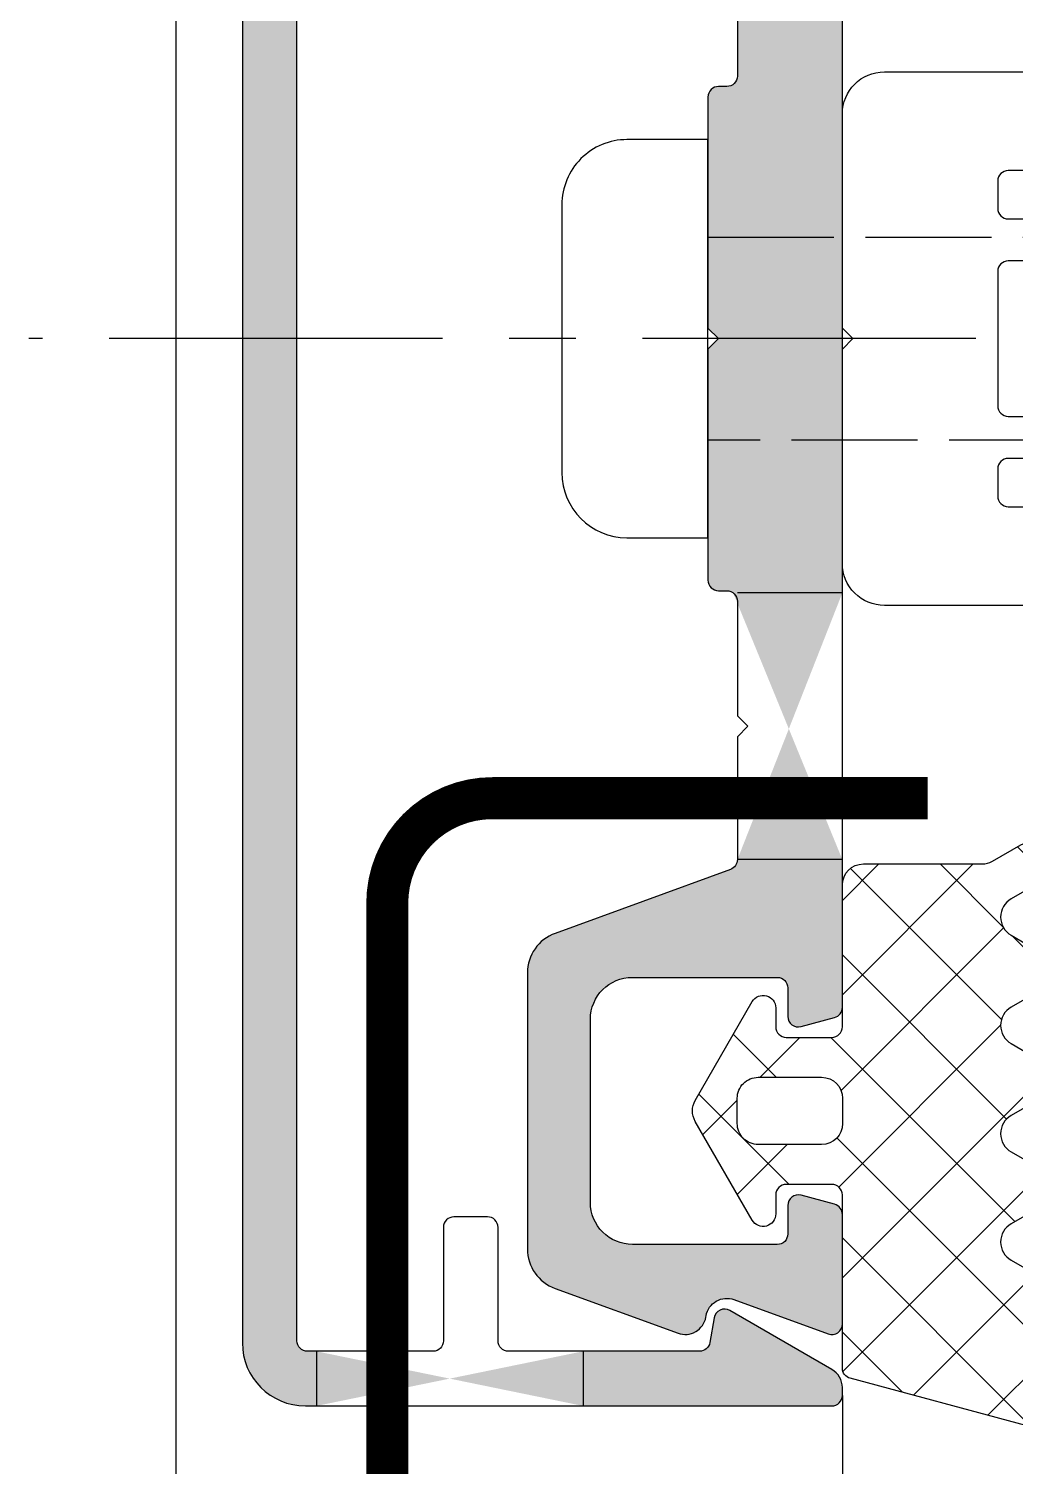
# Model space of a CAD drawing. Header units: millimetres. Extents: x -17234 to -8874, y -2869 to 1211.
# Drawn here: x -14493.17 to -14469.68, y -627.92 to -593.71 of the extents above; entities that cross this region are included whole.
import ezdxf

# ---------------------------------------------------------------- set-up
doc = ezdxf.new("R2010")
doc.units = ezdxf.units.MM
for name, pattern in [('AM_ISO02W050x2', [3.75, 3, -0.75]), ('CENTER', [50.800000000000004, 31.75, -6.35, 6.35, -6.35]), ('DASHED', [19.049999999999997, 12.7, -6.35])]:
    doc.linetypes.add(name, pattern=pattern)
for name, color, linetype in [('Centerline', 6, 'CENTER'), ('Drain Path', 6, 'Continuous'), ('Gasket EPDM', 32, 'Continuous'), ('Gasket Silicone', 20, 'Continuous'), ('Profile', 1, 'Continuous'), ('Profile View', 9, 'Continuous'), ('PVC Spacer', 3, 'Continuous'), ('Screw', 9, 'Continuous')]:
    doc.layers.add(name, color=color, linetype=linetype)

# ---------------------------------------------------------------- blocks, each defined once
blk = doc.blocks.new('EGG - 01')
at = {"layer": 'Gasket EPDM', "ltscale": 0.5}
h = blk.add_hatch(dxfattribs=at)
h.set_pattern_fill('ANSI37', color=5, scale=0.5, style=0)
h.set_pattern_definition([(45, (16931.76398021643, 552.2421061978254), (-1.122532015133644, 1.122532015133644), []), (135, (16931.76398021643, 552.2421061978254), (-1.122532015133644, -1.122532015133644), [])])
edge = h.paths.add_edge_path()
edge.add_arc((7.003679740504693, -0.746193317245968), 0.4999999999998441, 299.9999999999973, 420.0000000000027)
edge.add_line((7.253679740504595, -0.3131806153538719), (6.521628932947351, 0.1094691154501106))
edge.add_arc((6.77162893294786, 0.5424818173420363), 0.5000000000000001, 120.0000000000673, 239.9999999999327, ccw=False)
edge.add_line((6.521628932947351, 0.9754945192339619), (7.253679740504595, 1.398144250037944))
edge.add_arc((7.00367974050448, 1.831156951930097), 0.4999999999999998, 300.0000000000152, 419.9999999999848)
edge.add_line((7.253679740504595, 2.26416965382225), (6.521628932947351, 2.686819384626006))
edge.add_arc((6.77162893294786, 3.119832086517931), 0.5000000000000001, 120.0000000000673, 239.9999999999327, ccw=False)
edge.add_line((6.521628932947351, 3.552844788409857), (7.25367974051187, 3.975494519217818))
edge.add_arc((7.00367974051187, 4.408507221110038), 0.5000000000000002, 299.9999999999999, 359.9999999999793)
edge.add_line((7.50367974051187, 4.408507221109858), (7.50367974051187, 7.001122055274095))
edge.add_arc((7.003679740510961, 7.001122055273398), 0.5000000000009095, 7.989553359821821e-11, 105.0000000000745)
edge.add_line((6.874270217958838, 7.484084968418642), (2.688974979217164, 6.362638489112896))
edge.add_arc((2.753679740493602, 6.121157032540927), 0.249999999999921, 105.0000000001964, 180.0000000002782)
edge.add_line((2.503679740493681, 6.121157032539713), (2.503679740493681, 1.999999999999318))
edge.add_arc((2.253679740491407, 2.000000000000682), 0.2500000000022737, 269.99999999968736, 359.99999999968736, ccw=False)
edge.add_line((2.253679740490043, 1.749999999998408), (1.167927419020998, 1.749999999998408))
edge.add_arc((1.167927419020998, 1.999999999998408), 0.25, 180, 270, ccw=False)
edge.add_line((0.9179274190209981, 1.999999999998408), (0.9179274190209981, 2.449999999998681))
edge.add_arc((0.6179274190208797, 2.449999999998458), 0.3000000000001184, 4.257702533584149e-11, 149.9999999999438)
edge.add_line((0.3581197978855926, 2.599999999998772), (-0.9986533347109798, 0.2499999999984084))
edge.add_arc((-0.5656406328201353, -6.821210263296962e-13), 0.4999999999983546, 150.0000000000115, 209.9999999999885)
edge.add_line((-0.9986533347109798, -0.2499999999997726), (0.3581197978855926, -2.600000000001955))
edge.add_arc((0.6179274190208797, -2.450000000001642), 0.3000000000001184, 210.0000000000561, 359.9999999999574)
edge.add_line((0.9179274190209981, -2.450000000001864), (0.9179274190209981, -2.000000000001592))
edge.add_arc((1.167927419020998, -2.000000000001592), 0.25, 90, 180, ccw=False)
edge.add_line((1.167927419020998, -1.750000000001592), (2.253679740490043, -1.750000000001592))
edge.add_arc((2.253679740491748, -2.000000000003524), 0.2500000000019327, 3.3867308957269415e-10, 90.00000000039091, ccw=False)
edge.add_line((2.503679740493681, -2.000000000002046), (2.503679740493681, -5.37645785702091))
edge.add_arc((3.003679740493681, -5.37645785702091), 0.5, 180, 270)
edge.add_line((3.003679740493681, -5.87645785702091), (5.827380753220496, -5.87645785702091))
edge.add_arc((5.827380753220381, -6.37645785702091), 0.5, 59.99999999998482, 89.99999999998693, ccw=False)
edge.add_line((6.077380753220496, -5.943445155128757), (6.753679740504595, -6.333906557489399))
edge.add_arc((7.003679740504595, -5.900893855597587), 0.4999999999996472, 239.9999999999766, 419.9999999999766)
edge.add_line((7.253679740504595, -5.467881153705775), (6.521628932947351, -5.045231422901793))
edge.add_arc((6.77162893294786, -4.612218721009867), 0.5000000000000001, 120.0000000000673, 239.9999999999327, ccw=False)
edge.add_line((6.521628932947351, -4.179206019117942), (7.253679740504595, -3.756556288313959))
edge.add_arc((7.00367974050448, -3.323543586421806), 0.4999999999999998, 300.0000000000152, 419.9999999999848)
edge.add_line((7.253679740504595, -2.890530884529653), (6.521628932947351, -2.467881153725898))
edge.add_arc((6.77162893294786, -2.034868451833972), 0.5000000000000001, 120.0000000000673, 239.9999999999327, ccw=False)
edge.add_line((6.521628932947351, -1.601855749942047), (7.253679740504595, -1.179206019138064))
edge = h.paths.add_edge_path(flags=16)
edge.add_arc((0.4999999999998689, -0.3000018669307739), 0.4999999999998689, 179.999999999985, 270.000000000015)
edge.add_line((0.5, -0.8000018669306428), (2.009099999995669, -0.8000018669288238))
edge.add_arc((2.009099999995215, -0.3000018669283691), 0.5000000000004547, 270.0000000000521, 359.9999999997916)
edge.add_line((2.509099999995669, -0.300001866930188), (2.509099999995669, 0.300001866930188))
edge.add_arc((2.009099999996124, 0.3000018669292785), 0.4999999999995453, 1.042204158022913e-10, 90.00000000005213)
edge.add_line((2.009099999995669, 0.8000018669288238), (0.5, 0.8000018669306428))
edge.add_arc((0.4999999999998689, 0.3000018669307739), 0.4999999999998689, 89.99999999998498, 180.000000000015)
edge.add_line((0, 0.3000018669306428), (0, -0.3000018669306428))
for points in [[(7.253679740504595, -1.179206019138064, 0.5773502691896574), (7.253679740504595, -0.3131806153538719), (6.521628932947351, 0.1094691154501106, -0.5773502691888426), (6.521628932947351, 0.9754945192339619), (7.253679740504595, 1.398144250037944, 0.577350269189449), (7.253679740504595, 2.26416965382225), (6.521628932947351, 2.686819384626006, -0.5773502691888426), (6.521628932947351, 3.552844788409857), (7.25367974051187, 3.975494519217818, 0.2679491924310263), (7.50367974051187, 4.408507221109858), (7.50367974051187, 7.001122055274095, 0.4931454260312742), (6.874270217958838, 7.484084968418642), (2.688974979217164, 6.362638489112896, 0.3394542588637746), (2.503679740493681, 6.121157032539713), (2.503679740493681, 1.999999999999318, -0.414213562373095), (2.253679740490043, 1.749999999998408), (1.167927419020998, 1.749999999998408, -0.4142135623730951), (0.9179274190209981, 1.999999999998408), (0.9179274190209981, 2.449999999998681, 0.7673269879782757), (0.3581197978855926, 2.599999999998772), (-0.9986533347109798, 0.2499999999984084, 0.2679491924310153), (-0.9986533347109798, -0.2499999999997726), (0.3581197978855926, -2.600000000001955, 0.7673269879782757), (0.9179274190209981, -2.450000000001864), (0.9179274190209981, -2.000000000001592, -0.4142135623730951), (1.167927419020998, -1.750000000001592), (2.253679740490043, -1.750000000001592, -0.4142135623733614), (2.503679740493681, -2.000000000002046), (2.503679740493681, -5.37645785702091, 0.414213562373095), (3.003679740493681, -5.87645785702091), (5.827380753220496, -5.87645785702091, -0.1316524975874049), (6.077380753220496, -5.943445155128757), (6.753679740504595, -6.333906557489399, 1), (7.253679740504595, -5.467881153705775), (6.521628932947351, -5.045231422901793, -0.5773502691888426), (6.521628932947351, -4.179206019117942), (7.253679740504595, -3.756556288313959, 0.577350269189449), (7.253679740504595, -2.890530884529653), (6.521628932947351, -2.467881153725898, -0.5773502691888426), (6.521628932947351, -1.601855749942047)], [(0, -0.3000018669306428, 0.4142135623732486), (0.5, -0.8000018669306428), (2.009099999995669, -0.8000018669288238, 0.4142135623717632), (2.509099999995669, -0.300001866930188), (2.509099999995669, 0.300001866930188, 0.4142135623728287), (2.009099999995669, 0.8000018669288238), (0.5, 0.8000018669306428, 0.4142135623732486), (0, 0.3000018669306428)]]:
    blk.add_lwpolyline(points, format="xyb", close=True, dxfattribs=at)

msp = doc.modelspace()

# ---------------------------------------------------------------- hatches: boundary and pattern name
at = {"layer": 'Gasket Silicone', "ltscale": 0.5}
h = msp.add_hatch(color=1, dxfattribs=at)
h.dxf.hatch_style = 1
edge = h.paths.add_edge_path(flags=16)
edge.add_line((-14479.96805710145, -625.1856841223046), (-14479.96805710145, -626.485684122302))
edge.add_line((-14486.31805710145, -625.1856841223046), (-14486.31805710145, -626.485684122302))
edge = h.paths.add_edge_path()
edge.add_line((-14479.96805710145, -625.1856841222977), (-14479.96805710145, -626.485684122299))
edge.add_line((-14479.96805710145, -626.4856841222991), (-14474.04305710144, -626.485684122293))
edge.add_arc((-14474.04305710144, -626.2356841222943), 0.2499999999986642, 270, 360.0000000003062)
edge.add_line((-14473.79305710144, -626.2356841222929), (-14473.79305710144, -626.0503736196199))
edge.add_arc((-14474.29305710144, -626.0503736196224), 0.500000000003638, 0, 59.99999999972206)
edge.add_line((-14474.04305710144, -625.617360917727), (-14476.47359162309, -624.2140911573836))
edge.add_arc((-14476.59859162309, -624.4305975083319), 0.2500000000017435, 60.0000000002307, 169.9999999998189)
edge.add_line((-14476.84479356134, -624.387185463914), (-14476.94916338841, -624.9790961667126))
edge.add_arc((-14477.19536532666, -624.9356841222962), 0.2499999999997382, 270, 350.00000000007685, ccw=False)
edge.add_line((-14477.19536532666, -625.1856841222959), (-14479.96805710145, -625.1856841222977))
edge = h.paths.add_edge_path()
edge.add_line((-14486.31805710145, -626.4856841223054), (-14486.31805710145, -625.1856841223043))
edge.add_line((-14486.31805710145, -625.1856841223043), (-14486.53055710142, -625.1856841223046))
edge.add_arc((-14486.53055710142, -624.9356841223041), 0.2500000000006537, 180.0000000001498, 270, ccw=False)
edge.add_line((-14486.78055710142, -624.9356841223046), (-14486.78055710147, -577.2356841223038))
edge.add_arc((-14486.53055710146, -577.2356841223052), 0.250000000001819, 90.00000000069372, 180, ccw=False)
edge.add_line((-14486.53055710147, -576.9856841223034), (-14483.54305710145, -576.9856841223003))
edge.add_arc((-14483.54305710145, -577.2356841222991), 0.24999999999865, -3.09398728859378e-10, 90, ccw=False)
edge.add_line((-14483.29305710145, -577.2356841223002), (-14483.29305710145, -579.9356841223009))
edge.add_arc((-14483.04305710145, -579.9356841222998), 0.250000000001819, 180, 269.9999999993014)
edge.add_line((-14483.04305710145, -580.1856841223016), (-14482.24305710145, -580.1856841222992))
edge.add_arc((-14482.24305710145, -579.9356841223005), 0.2499999999986358, 270, 360.0000000003126)
edge.add_line((-14481.99305710145, -579.9356841222991), (-14481.99305710145, -577.2356841222984))
edge.add_arc((-14481.74305710145, -577.2356841222997), 0.250000000001819, 90.0000000006986, 180, ccw=False)
edge.add_line((-14481.74305710145, -576.9856841222979), (-14477.19536532671, -576.9856841222949))
edge.add_arc((-14477.19536532671, -577.2356841222968), 0.2500000000020037, 10.000000000020691, 89.99999999958311, ccw=False)
edge.add_line((-14476.94916338846, -577.1922720778796), (-14476.84479356138, -577.7841827806781))
edge.add_arc((-14476.59859162313, -577.7407707362627), 0.2499999999995914, 189.9999999997323, 300.000000000456)
edge.add_line((-14476.47359162313, -577.9572770872073), (-14474.04305710149, -576.5540073268578))
edge.add_arc((-14474.2930571015, -576.1209946249617), 0.5000000000070635, 300.0000000004954, 359.9999999996303)
edge.add_line((-14473.79305710149, -576.1209946249649), (-14473.79305710149, -575.9356841222918))
edge.add_arc((-14474.04305710149, -575.935684122293), 0.25, 0, 89.99999999976876)
edge.add_line((-14474.04305710149, -575.685684122293), (-14486.58055710147, -575.6856841223047))
edge.add_arc((-14486.58055710147, -577.1856841223057), 1.500000000001123, 90, 179.9999999999571)
edge.add_line((-14488.08055710147, -577.1856841223046), (-14488.08055710142, -624.9856841223057))
edge.add_arc((-14486.58055710142, -624.9856841223052), 1.5, 180, 270.0000000000467)
edge.add_line((-14486.58055710142, -626.4856841223052), (-14486.31805710145, -626.4856841223055))
h = msp.add_hatch(color=1, dxfattribs=at)
h.dxf.hatch_style = 1
edge = h.paths.add_edge_path(flags=17)
edge.add_line((-14473.79305710147, -613.4843070521717), (-14476.29305710145, -613.4843070521717))
edge.add_line((-14473.79305710149, -607.1343070521709), (-14476.39491097215, -607.1343070521723))
edge = h.paths.add_edge_path()
edge.add_line((-14476.29305710147, -613.4843070521717), (-14473.79305710149, -613.4843070521717))
edge.add_line((-14473.79305710149, -613.4843070521717), (-14473.7930571015, -616.9997471922659))
edge.add_arc((-14474.0430571015, -616.9997471922647), 0.250000000001819, 285.000000000831, 360, ccw=False)
edge.add_line((-14473.97835234023, -617.2412286488382), (-14474.7782544312, -617.4559094314126))
edge.add_arc((-14474.84305710145, -617.2144542307444), 0.2500000000025687, 180.0000000007149, 285.02323191197365, ccw=False)
edge.add_line((-14475.09305710146, -617.2144542307476), (-14475.09305710145, -616.5356463606956))
edge.add_arc((-14475.34305710145, -616.5356463606952), 0.25, 360, 450.000000000513)
edge.add_line((-14475.34305710146, -616.2856463606952), (-14478.79305710147, -616.285646360692))
edge.add_arc((-14478.79305710147, -617.2856463606956), 1.000000000003666, 90.00000000010422, 179.9999999997899)
edge.add_line((-14479.79305710147, -617.285646360692), (-14479.79305710148, -621.6432621007978))
edge.add_arc((-14478.79305710148, -621.6432621008012), 0.999999999996362, 180, 270.0000000002927)
edge.add_line((-14478.79305710148, -622.6432621007975), (-14475.34305710146, -622.6432621008015))
edge.add_arc((-14475.34305710146, -622.3932621008028), 0.2499999999986358, 270, 360.0000000003127)
edge.add_line((-14475.09305710146, -622.3932621008014), (-14475.09305710146, -621.7144542307476))
edge.add_arc((-14474.84305710146, -621.7144542307472), 0.25, 74.97676808727249, 180, ccw=False)
edge.add_line((-14474.77825443121, -621.4729990300823), (-14473.97835234023, -621.6876798126602))
edge.add_arc((-14474.04305710151, -621.9291612692298), 0.2499999999975933, -7.311200533877127e-10, 74.99999999964189, ccw=False)
edge.add_line((-14473.79305710151, -621.929161269233), (-14473.79305710147, -624.5376345099946))
edge.add_arc((-14474.04305710147, -624.5376345099985), 0.250000000001819, 249.99999999923682, 360, ccw=False)
edge.add_line((-14474.12856213731, -624.7725576651969), (-14476.37411893234, -623.9552418324427))
edge.add_arc((-14476.545129004, -624.4250881428359), 0.4999999999996144, 70.00000000021609, 169.9999999996632)
edge.add_line((-14477.03753288051, -624.3382640539996), (-14477.04347021255, -624.3719363372481))
edge.add_arc((-14477.53587408906, -624.2851122484146), 0.500000000001401, 250.00000000027381, 350.0000000000265, ccw=False)
edge.add_line((-14477.70688416072, -624.7549585588097), (-14480.6350772448, -623.6891834360146))
edge.add_arc((-14480.29305710148, -622.7494908152275), 1.000000000001803, 180.0000000000448, 249.99999999993702, ccw=False)
edge.add_line((-14481.29305710148, -622.7494908152282), (-14481.29305710147, -616.1794176462561))
edge.add_arc((-14480.29305710147, -616.1794176462549), 1.000000000001819, 109.99999999990101, 180, ccw=False)
edge.add_line((-14480.6350772448, -615.2397250254671), (-14476.45755206564, -613.7192302073678))
edge.add_arc((-14476.54305710148, -613.4843070521683), 0.2500000000042136, 290.0000000005255, 359.9999999991988)
edge = h.paths.add_edge_path()
edge.add_line((-14473.79305710148, -607.1343070521709), (-14476.39491097215, -607.1343070521724))
edge.add_arc((-14476.54305710146, -607.3356841222915), 0.25, 53.65937130754921, 90.00000000050319)
edge.add_line((-14476.54305710147, -607.0856841222915), (-14476.74305710146, -607.0856841222926))
edge.add_arc((-14476.74305710146, -606.835684122291), 0.2500000000016698, 180.0000000003045, 270, ccw=False)
edge.add_line((-14476.99305710146, -606.8356841222924), (-14476.99305710145, -601.3356841222729))
edge.add_line((-14476.99305710145, -601.3356841222728), (-14476.74305710144, -601.0856841222916))
edge.add_line((-14476.74305710144, -601.0856841222917), (-14476.99305710145, -600.8356841222748))
edge.add_line((-14476.99305710145, -600.8356841222746), (-14476.99305710145, -595.3356841222909))
edge.add_arc((-14476.74305710145, -595.3356841222901), 0.25, 89.99999999941377, 180, ccw=False)
edge.add_line((-14476.74305710145, -595.0856841222901), (-14476.54305710145, -595.085684122292))
edge.add_arc((-14476.54305710145, -594.8356841222917), 0.2500000000004547, 270, 359.9999999998176)
edge.add_line((-14476.29305710145, -594.8356841222926), (-14476.29305710144, -592.1120611923542))
edge.add_line((-14476.29305710144, -592.1120611923541), (-14476.04305710145, -591.8620611923595))
edge.add_line((-14476.04305710145, -591.8620611923595), (-14476.29305710144, -591.6120611923577))
edge.add_line((-14476.29305710144, -591.6120611923577), (-14476.29305710144, -588.6870611923775))
edge.add_arc((-14476.54305710144, -588.6870611923748), 0.249999999996362, 360, 430.0000000012371)
edge.add_line((-14476.45755206561, -588.4521380371809), (-14480.63507724477, -586.9316432190706))
edge.add_arc((-14480.29305710145, -585.9919505982878), 0.9999999999964991, 179.9999999997972, 250.00000000004832, ccw=False)
edge.add_line((-14481.29305710144, -585.9919505982841), (-14481.29305710144, -579.4218774293138))
edge.add_arc((-14480.29305710143, -579.4218774293145), 1.000000000003638, 110.0000000001622, 180, ccw=False)
edge.add_line((-14480.63507724476, -578.482184808526), (-14477.70688416067, -577.4164096857411))
edge.add_arc((-14477.53587408901, -577.8862559961331), 0.4999999999991015, 10.00000000002251, 110.00000000002709, ccw=False)
edge.add_line((-14477.04347021251, -577.7994319072995), (-14477.03753288047, -577.8331041905483))
edge.add_arc((-14476.54512900396, -577.7462801017109), 0.5000000000002709, 190.0000000004395, 289.9999999999541)
edge.add_line((-14476.3741189323, -578.2161264121044), (-14474.12856213726, -577.3988105793603))
edge.add_arc((-14474.04305710143, -577.633733734554), 0.2499999999973473, -1.4038050721865147e-09, 110.00000000021089, ccw=False)
edge.add_line((-14473.79305710143, -577.6337337345601), (-14473.79305710147, -580.2422069753218))
edge.add_arc((-14474.04305710147, -580.242206975322), 0.25, 284.9999999997297, 360, ccw=False)
edge.add_line((-14473.97835234019, -580.4836884318945), (-14474.77825443117, -580.6983692144684))
edge.add_arc((-14474.84305710142, -580.4569140138065), 0.2499999999975756, 179.9999999997232, 285.02323191314406, ccw=False)
edge.add_line((-14475.09305710142, -580.4569140138053), (-14475.09305710142, -579.7781061437515))
edge.add_arc((-14475.34305710142, -579.7781061437524), 0.25, 360, 449.9999999997981)
edge.add_line((-14475.34305710142, -579.5281061437524), (-14478.79305710144, -579.5281061437479))
edge.add_arc((-14478.79305710144, -580.5281061437456), 0.9999999999977973, 89.99999999979156, 180.0000000001262)
edge.add_line((-14479.79305710144, -580.5281061437479), (-14479.79305710144, -584.8857218838536))
edge.add_arc((-14478.79305710144, -584.8857218838539), 1, 180, 270.0000000000155)
edge.add_line((-14478.79305710144, -585.8857218838539), (-14475.34305710143, -585.8857218838573))
edge.add_arc((-14475.34305710143, -585.6357218838587), 0.2499999999986642, 270, 360.0000000003062)
edge.add_line((-14475.09305710143, -585.6357218838573), (-14475.09305710143, -584.9569140138035))
edge.add_arc((-14474.84305710143, -584.956914013803), 0.25, 74.97676808727329, 180, ccw=False)
edge.add_line((-14474.77825443117, -584.7154588131382), (-14473.97835234019, -584.930139595718))
edge.add_arc((-14474.04305710146, -585.1716210523127), 0.2500000000186282, 5.458616669784533e-09, 75.00000000395482, ccw=False)
edge.add_line((-14473.79305710144, -585.1716210522889), (-14473.79305710148, -607.1343070521708))

# ---------------------------------------------------------------- linework, layer by layer
at = {"layer": 'Centerline', "ltscale": 0.25}
msp.add_lwpolyline([(-14330.91805710147, -601.085684122284), (-14493.16805710147, -601.0856841222849)], dxfattribs=at)
at = {"layer": 'Drain Path', "linetype": 'DASHED', "ltscale": 0.25}
msp.add_lwpolyline([(-14484.63055710145, -657.5352335005546, 0, 3, 0), (-14484.63055710145, -651.5352335005546, 1, 1, 0), (-14484.63055710145, -614.5218070522087, 1, 1, -0.414213562373095), (-14482.13055710145, -612.0218070522087, 1, 1, 0), (-14471.75913080758, -612.0218070522087, 0, 0, 0)], format="xyseb", dxfattribs=at)
at = {"layer": 'Profile', "color": 9, "ltscale": 0.5}
for points in [[(-14488.08055710146, -577.1856841223112), (-14488.08055710142, -624.9856841223123, 0.414213562373095), (-14486.58055710142, -626.4856841223123), (-14474.04305710144, -626.4856841222995, 0.4142135623730951), (-14473.79305710144, -626.2356841222995), (-14473.79305710144, -626.0503736196265, 0.2679491924310983), (-14474.04305710144, -625.6173609177335), (-14476.47359162308, -624.2140911573902, 0.5205670505520921), (-14476.84479356134, -624.3871854639206), (-14476.94916338841, -624.979096166719, -0.3639702342668195), (-14477.19536532666, -625.1856841223021), (-14481.74305710144, -625.1856841223057, -0.4142135623728287), (-14481.99305710144, -624.9356841223057), (-14481.99305710145, -622.2356841223068, 0.4142135623735274), (-14482.24305710145, -621.9856841223068), (-14483.04305710145, -621.9856841223086, 0.4142135623727311), (-14483.29305710145, -622.2356841223086), (-14483.29305710144, -624.9356841223093, -0.4142135623725623), (-14483.54305710144, -625.1856841223075), (-14486.53055710142, -625.1856841223112, -0.4142135623730951), (-14486.78055710142, -624.9356841223112), (-14486.78055710146, -577.2356841223104, -0.414213562373095)], [(-14476.29305710147, -592.1120611924084), (-14476.29305710146, -594.8356841222844, -0.4142135623753741), (-14476.54305710146, -595.0856841222849), (-14476.74305710146, -595.0856841222835, 0.4142135623756257), (-14476.99305710146, -595.335684122284), (-14476.99305710145, -600.8356841223035), (-14476.74305710143, -601.0856841222846), (-14476.99305710145, -601.3356841223017), (-14476.99305710145, -606.8356841222853, 0.4142135623752261), (-14476.74305710145, -607.0856841222853), (-14476.54305710145, -607.085684122284, -0.4142135623745352), (-14476.29305710145, -607.3356841222837), (-14476.29305710144, -610.0593070522223), (-14476.04305710144, -610.3093070522168), (-14476.29305710144, -610.5593070522186), (-14476.29305710144, -613.4843070521988, -0.3152987888786639), (-14476.45755206561, -613.719230207395), (-14480.63507724477, -615.2397250255058, 0.3152987888791687), (-14481.29305710144, -616.1794176462922), (-14481.29305710143, -622.7494908152626, 0.315298788879226), (-14480.63507724476, -623.6891834360508), (-14477.70688416067, -624.7549585588354, 0.466307658154346), (-14477.0434702125, -624.371936337277), (-14477.03753288047, -624.3382640540281, -0.4663076581537317), (-14476.3741189323, -623.9552418324715), (-14474.12856213726, -624.772557665216, 0.520567050556975), (-14473.79305710143, -624.5376345100162), (-14473.79305710146, -621.9291612692546, 0.3394542588631598), (-14473.97835234019, -621.6876798126818), (-14474.77825443117, -621.472999030108, 0.493271452683928), (-14475.09305710142, -621.714454230771), (-14475.09305710142, -622.3932621008248, -0.4142135623746934), (-14475.34305710142, -622.6432621008248), (-14478.79305710143, -622.6432621008285, -0.4142135623731562), (-14479.79305710144, -621.6432621008285), (-14479.79305710144, -617.2856463607227, -0.4142135623730339), (-14478.79305710144, -616.2856463607227), (-14475.34305710142, -616.285646360719, -0.4142135623717632), (-14475.09305710142, -616.535646360719), (-14475.09305710142, -617.2144542307728, 0.493271452683928), (-14474.77825443117, -617.4559094314377), (-14473.97835234019, -617.2412286488584, 0.3394542588631598), (-14473.79305710144, -616.9997471922875), (-14473.7930571015, -585.1716210523105, 0.3394542588631598)]]:
    msp.add_lwpolyline(points, format="xyb", dxfattribs=at)
at = {"layer": 'Profile View', "ltscale": 0.5}
for points in [[(-14473.79305710147, -577.6337337345817), (-14473.79305710149, -575.6856841223116), (-14489.66805710147, -575.6856841223114), (-14489.66805710147, -688.0856841222858)], [(-14473.79305710149, -607.1343070521634), (-14476.29305710144, -607.1343070521648)], [(-14473.79305710147, -613.4843070521642), (-14476.29305710145, -613.4843070521642)], [(-14486.31805710145, -625.1856841223112), (-14486.31805710145, -626.4856841223086)], [(-14479.96805710145, -625.1856841223112), (-14479.96805710145, -626.4856841223086)], [(-14473.79305710144, -626.2356841223004), (-14473.79305710147, -688.085684122286)]]:
    msp.add_lwpolyline(points, dxfattribs=at)
at = {"layer": 'PVC Spacer', "ltscale": 0.5}
for points in [[(-14469.34305710148, -607.4356841224471), (-14472.79305710148, -607.4356841224517, -0.4142135623736351), (-14473.79305710148, -606.435684122451), (-14473.79305710148, -601.3356841239452), (-14473.54305710148, -601.0856841239461), (-14473.54305710148, -601.0856841236805), (-14473.54305710148, -601.0856841236805), (-14473.79305710148, -600.8356841236814), (-14473.79305710148, -595.7356841223213, -0.414213562372696), (-14472.79305710148, -594.7356841223216), (-14469.34305710147, -594.7356841223177, -0.4142135623733614)], [(-14469.34305710148, -597.0856841223217), (-14469.84305710148, -597.0856841223213, 0.414213562373095), (-14470.09305710148, -597.3356841223213), (-14470.09305710148, -597.9856841223213, 0.414213562373095), (-14469.84305710148, -598.2356841223213), (-14467.79305710148, -598.2356841223213, 0.4142135623724291)], [(-14466.94305710149, -599.2356841223213), (-14469.84305710148, -599.2356841223213, 0.414213562373095), (-14470.09305710148, -599.4856841223213), (-14470.09305710148, -602.6856841223216, 0.414213562373095), (-14469.84305710148, -602.9356841223216), (-14466.94305710149, -602.9356841223216, -0.414213562373095)], [(-14467.79305710148, -603.9356841223198), (-14469.84305710148, -603.9356841223198, 0.414213562373095), (-14470.09305710148, -604.1856841223198), (-14470.09305710148, -604.8356841223222, 0.414213562373095), (-14469.84305710148, -605.0856841223222), (-14469.34305710148, -605.0856841223217, -0.4142135623722959)]]:
    msp.add_lwpolyline(points, format="xyb", dxfattribs=at)
at = {"layer": 'Screw'}
msp.add_lwpolyline([(-14476.99305710145, -605.8227841222844), (-14476.99305710145, -603.4986841222843), (-14476.99305710145, -598.6726841222843), (-14476.99305710145, -596.3485841222843), (-14478.92345710145, -596.3485841222844, 0.4142135623730951), (-14480.47285710145, -597.8979841222844), (-14480.47285710145, -604.2733841222844, 0.414213562373095), (-14478.92345710145, -605.8227841222844)], format="xyb", close=True, dxfattribs=at)
at = {"layer": 'Screw', "linetype": 'AM_ISO02W050x2'}
msp.add_lwpolyline([(-14476.99305710145, -598.6726841222843), (-14438.25221510145, -598.6726841222841), (-14432.54305710145, -601.085684122284), (-14438.25221510145, -603.4986841222841), (-14476.99305710145, -603.4986841222843)], dxfattribs=at)

# ---------------------------------------------------------------- block references
at = {"layer": 'Gasket EPDM', "xscale": -1, "rotation": 180}
msp.add_blockref('EGG - 01', (-14476.29673684197, -619.4644542307606), dxfattribs=at)

doc.saveas('drawing.dxf')
